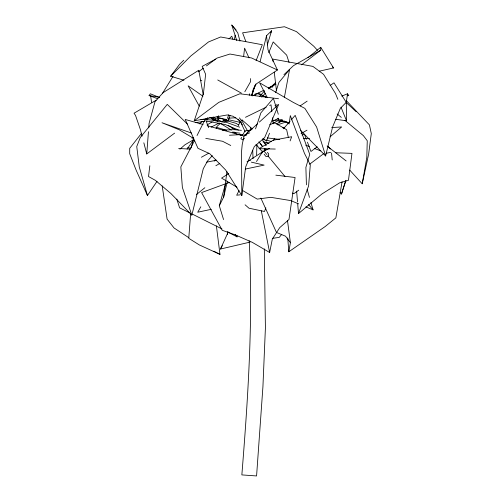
<?xml version="1.0" encoding="UTF-8"?>
<svg xmlns="http://www.w3.org/2000/svg" width="501" height="501" viewBox="0 0 501 501"><rect width="100%" height="100%" fill="white"/><g stroke="black" fill="none" stroke-linecap="round" stroke-linejoin="round"><path stroke-width="0.75" d="M250.55 78.588L250.538 81.719L244.814 91.758M256.625 154.978L256.881 144.689M249.323 95.259L249.385 93.768M190.637 213.789L188.752 238.307L199.323 244.933L219.983 254.383L216.388 225.851M174.617 133.134L146.743 153.945L148.453 131.707M148.747 127.874L149.098 123.271L154.997 101.709L163.176 92.591L198.797 70.253L203.206 94.77M252.109 95.322L252.379 92.272M243.611 56.663L244.576 48.146L249.028 57.891M214.296 119.971L217.847 121.142L218.48 115.712M149.837 165.731L148.534 176.552L155.423 180.373L170.941 193.549L191.845 215.129L203.281 168.699L207.633 160.884L212.286 155.654M223.565 219.582L219.3 205.729L223.653 197.087L226.94 171.661M203.087 124.517L185.226 119.457L197.976 148.315L209.744 153.726L225.669 170.008L241.801 195.509L245.703 166.777L254.308 146.542L264.678 137.562L278.719 104.383L259.374 122.069M341.782 96.111L347.525 93.781L346.291 102.336L346.523 120.791L335.708 119.307M289.102 124.029L290.336 115.606L304.483 153.419L310.307 164.804L308.597 185.946L298.508 213.558L321.805 194.037L339.684 182.802L348.452 180.36L351.965 153.369L335.657 152.749M342.089 181.731L335.858 217.885L325.23 226.496L288.82 251.771L287.743 237.906M288.82 251.771L290.392 242.697L287.449 220.277M349.698 170.096L362.217 183.773L366.807 157.383L367.258 140.756L363.357 135.627L344.895 120.359M234.374 39.623L235.194 35.202M284.324 97.695L289.565 69.507L278.894 82.477L275.619 92.604M229.458 182.389L201.59 192.578L222.262 230.303L235.144 234.831L252.279 242.34L269.638 252.485L272.319 239.109L279.708 227.648L288.964 219.544L295.083 177.504L275.851 175.162M257.671 123.634L244.018 136.122L242.183 144.758L241.545 151.69L241.801 195.509M250.087 130.392L250.725 127.36M362.217 183.773L368.63 154.151L371.297 133.573L369.406 124.874L346.254 100.588M223.653 197.087L227.41 181.199M191.263 147.858L193.605 138.013M300.456 130.222L325.637 155.955L332.57 127.041L340.329 108.379L346.229 102.348L333.998 82.822L330.165 85.439M251.721 95.678L253.594 88.095M260.151 61.535L266.519 35.74L271.623 30.755L267.321 44.946M251.752 95.704L253.5 88.915L256.318 83.886L277.435 70.002L267.997 49.749L266.519 35.74M219.3 205.729L225.688 183.234M251.915 95.741L255.09 85.283M340.022 192.227L341.494 194.037L345.596 180.917M341.494 194.037L346.003 180.304M255.541 128.907L260.877 112.857L273.389 98.302L278.299 114.247M239.904 120.735L232.909 116.219L227.272 114.948L194.225 120.791L203.419 93.581L205.642 74.311L202.16 66.401L215.743 59.074M265.868 207.84L264.515 211.478L248.972 208.209L245.077 204.79M223.79 122.119L228.099 120.804L230.047 115.7M290.104 140.919L291.701 136.729L273.089 140.242L258.986 148.697L275.274 149.054M228.807 114.629L227.423 118.236L235.902 117.754M256.08 60.702L262.33 44.733L220.64 36.974L208.497 41.959L190.812 55.974L170.641 76.221L183.911 80.254M269.525 133.247L266.357 141.238L263.451 138.696M253.694 89.059L255.76 84.062M268.761 52.636L273.195 41.921L286.691 55.148L289.058 62.418M270.715 32.872L271.623 30.755M238.457 125.507L240.311 121.28M250.055 242.108L220.446 249.053L228.237 231.994M216.219 128.294L217.19 126.208L220.377 123.453M261.535 153.744L262.887 150.97L256.487 161.547M241.551 137.349L240.862 138.746L242.954 139.936L244.513 138.157M194.595 140.399L180.836 166.889L182.37 187.487L191.845 215.129M197.031 135.539L205.397 118.875L208.616 127.68M239.058 190.63L236.666 195.221L240.186 194.826M218.423 116.245L217.359 118.267L217.077 116.746M220.446 249.053L222.312 245.647M242.572 135.251L244.951 130.999L247.588 130.36L248.878 131.005M200.813 206.781L197.726 212.224L211.309 209.305M162.343 93.581L173.064 76.309M141.332 133.579L129.715 148.315L129.703 153.726L136.078 170.008L147.444 195.509L157.026 181.331M245.803 134.731L248.765 130.379L251.283 129.803M187.073 149.11L193.311 140.224M157.859 98.803L149.079 95.541L150.331 93.781L159.669 97.563M170.641 76.221L179.677 64.197L183.735 60.245M281.7 234.387L279.232 237.386L272.519 238.351M261.754 97.188L265.298 93.205M259.418 96.587L264.027 91.533M247.006 161.842L263.952 150.989L266 148.653M273.17 140.474L274.711 138.721M283.416 128.788L290.073 121.192M291.1 120.021L295.195 115.349L309.731 154.321L305.886 167.409L306.418 184.856M214.196 161.134L215.806 159.475M228.982 38.978L231.725 36.222L232.909 39.116M268.868 88.971L275.569 82.621M283.948 74.68L293.442 65.681L320.746 50.181L320.721 47.294L307.99 57.653M179.89 149.21L184.969 144.758L193.674 139.654M330.065 136.817L341.651 126.96L331.687 127.555M196.505 194.494L204.853 187.731M199.198 123.922L202.285 121.543M271.774 87.481L273.014 86.541M301.533 64.817L320.746 50.181M317.196 146.787L310.964 151.471L307.445 142.171M194.225 120.791L218.837 102.336L239.916 93.781L278.537 98.747M309.58 164.24L323.928 153.494M198.421 71.85L203.356 68.192M206.443 65.907L216.933 58.129L229.978 54.027L251.571 57.978L277.435 70.002M298.721 190.186L293.718 193.774L292.352 193.042M300.124 105.93L307.151 101.133M228.75 173.528L221.58 178.118L237.042 187.224M268.542 88.282L271.166 86.648M272.481 85.828L275.105 84.193M276.527 123.91L282.589 120.559M206.994 125.012L212.249 121.768M213.564 120.954L216.188 119.332L209.518 117.384M307.007 130.185L301.07 133.604M272.907 123.534L277.448 120.847M155.993 100.313L134.061 113.201L135.546 115.48L140.349 129.465L142.096 136.14M215.856 165.75L219.851 163.401M206.318 119L208.272 117.904M201.383 157.251L208.817 153.149M240.568 135.627L242.59 134.512L229.42 135.251M211.103 127.148L219.363 122.908M221.429 121.849L226.252 119.382L217.772 118.13M252.517 95.879L263.582 90.355M268.423 87.938L276.026 84.137M245.477 117.309L266.188 107.195M269.638 105.511L271.016 104.834L271.824 111.66M272.525 121.229L278.725 118.205M269.413 148.384L264.49 150.682L265.931 150.081M241.244 120.829L242.653 120.19M274.999 105.617L277.109 104.665M302.015 135.007L304.176 134.099M249.749 132.84L244.062 135.145L246.386 135.427M269.663 124.768L274.642 122.751L286.635 129.709L288.401 137.637M191.939 138.157L193.311 137.669M277.435 124.849L286.309 121.906M280.009 121.142L282.144 120.44M245.233 169.081L264.14 165.111L251.37 162.155M319.187 71.205L333.541 67.961L320.721 47.294M326.101 153.293L330.685 152.36M272.807 120.609L282.326 119.514M272.97 123.152L274.479 122.851M279.026 121.968L284.324 120.929M206.387 162.199L216.319 160.264M347.262 95.797L348.777 95.541L347.525 93.781M195.691 122.57L204.834 121.261M254.928 94.169L257.94 93.781L261.453 95.209M222.444 130.204L233.961 129.659L241.401 130.341M303.374 138.702L309.562 138.526M277.992 121.023L282.501 120.96M248.39 160.433L250.513 160.433M202.154 121.342L204.339 121.392M206.518 121.449L209.431 121.518L225.494 124.63L238.438 130.01M178.644 148.503L190.367 149.091M200.945 119.338L210.276 119.914L226.533 122.394L239.647 127.173M223.108 120.516L227.429 120.885L236.084 123.352L238.532 124.906M267.327 137.925L279.733 139.41M225.619 119.351L226.953 119.507M228.287 119.664L239.459 122.2M282.815 127.88L284.361 128.081M233.961 132.358L239.929 133.178M290.705 200.582L270.797 197.331L257.213 199.104L242.421 190.393M149.079 95.541L159.681 97.338M205.767 138.395L222.544 141.263L230.748 145.503M187.725 147.72L190.812 148.258M280.504 120.653L289.365 122.657M262.994 141.864L269.037 143.33M207.552 125.782L244.018 136.122M216.012 127.179L226.433 130.279M232.389 132.045L235.364 132.934M262.668 138.871L264.91 139.554M266.407 140.011L271.642 141.608M218.505 117.472L228.099 120.804M191.576 133.078L162.017 122.751L179.107 129.709L193.755 138.514M211.259 118.693L217.847 121.142L210.213 117.378M305.66 145.14L309.274 146.517M314.334 148.44L320.84 150.914M200.394 80.229L201.853 80.793M262.856 95.779L265.668 96.918M214.973 119.977L217.847 121.142M291.432 200.882L298.646 203.882M305.86 206.882L313.075 209.881L310.946 202.542M192.597 214.234L221.974 228.938M189.873 212.912L179.602 207.846L176.79 199.06M212.537 119.2L215.944 120.898M213.846 251.208L219.983 254.383M266.482 142.472L268.536 143.549M228.143 232.182L237.042 236.867L236.823 235.32M213.107 116.952L216.426 118.724M217.753 119.432L222.356 122M258.516 93.105L266.018 97.294M217.741 79.972L241.401 93.142M228.199 125.45L235.338 129.671M284.95 121.361L288.238 123.39M220.665 123.496L231.293 130.097M188.833 237.718L174.022 227.949L167.102 219.112L162.199 185.89M231.312 127.623L232.589 128.519M202.911 96.217L188.144 85.84L199.273 106.143M327.115 146.004L346.135 160.94M337.154 113.959L341.325 117.403M233.867 131.844L236.779 134.356M241.92 119.839L252.398 129.014M346.166 102.448L356.211 111.767M187.393 124.079L167.253 104.383L140.261 137.562L136.748 146.542L139.247 166.777L147.444 195.509M327.792 146.173L330.397 149.022M317.465 50.282L313.839 46.286L296.486 31.632L284.468 26.741L242.59 32.822L245.866 41.583M332.501 66.821L333.541 67.961M255.967 144.326L262.474 151.903M236.773 40.568L231.794 25.05L236.153 30.035M237.95 119.144L240.737 122.369L245.189 131.725M264.159 148.597L265.079 149.68M267.384 152.379L268.768 154.001L268.198 156.206L265.893 156.45L264.184 154.176M284.963 176.471L267.878 155.824M308.553 204.514L313.075 209.881M263.952 150.989L266.895 154.615M258.873 141.852L262.712 146.755M235.188 234.487L237.042 236.867M231.794 25.05L237.768 32.816L239.954 41.095M260.157 143.142L262.299 146.273M239.39 117.841L242.741 122.263L247.444 130.692M290.392 242.697L285.551 236.215L276.464 232.439L260.858 198.083M262.342 139.779L266.081 145.346M240.968 122.206L242.384 124.924M267.183 97.407L259.65 82.822L293.185 102.348L304.89 108.379L316.632 127.041L325.637 155.955M277.955 118.236L279.032 120.321M264.403 141.977L265.968 145.34M337.831 99.311L335.513 93.581L323.558 74.311L312.906 66.401L272.738 59.074L273.014 61.404M341.018 107.189L346.523 120.791M304.464 134.306L306.361 139.309M264.14 90.487L264.685 91.946M307.126 189.328L309.461 197.407M143.837 142.816L146.743 153.945M261.309 210.796L269.638 252.485M207.333 117.76L207.746 120.058M150.638 95.916L151.565 102.336M272.55 117.735L273.27 123.803M274.285 72.263L276.464 90.881M255.46 94.019L255.623 95.509M331.53 152.98L332.213 159.951M296.617 191.088L297.531 201.934M297.657 203.487L298.508 213.558M253.049 158.679L252.711 150.143M264.328 248.878L265.411 327.854L262.931 386.666L256.581 475.95L241.851 474.904C248.083 397.03 253.293 318.886 249.185 240.756M227.504 231.537L227.529 234.587"/></g></svg>
